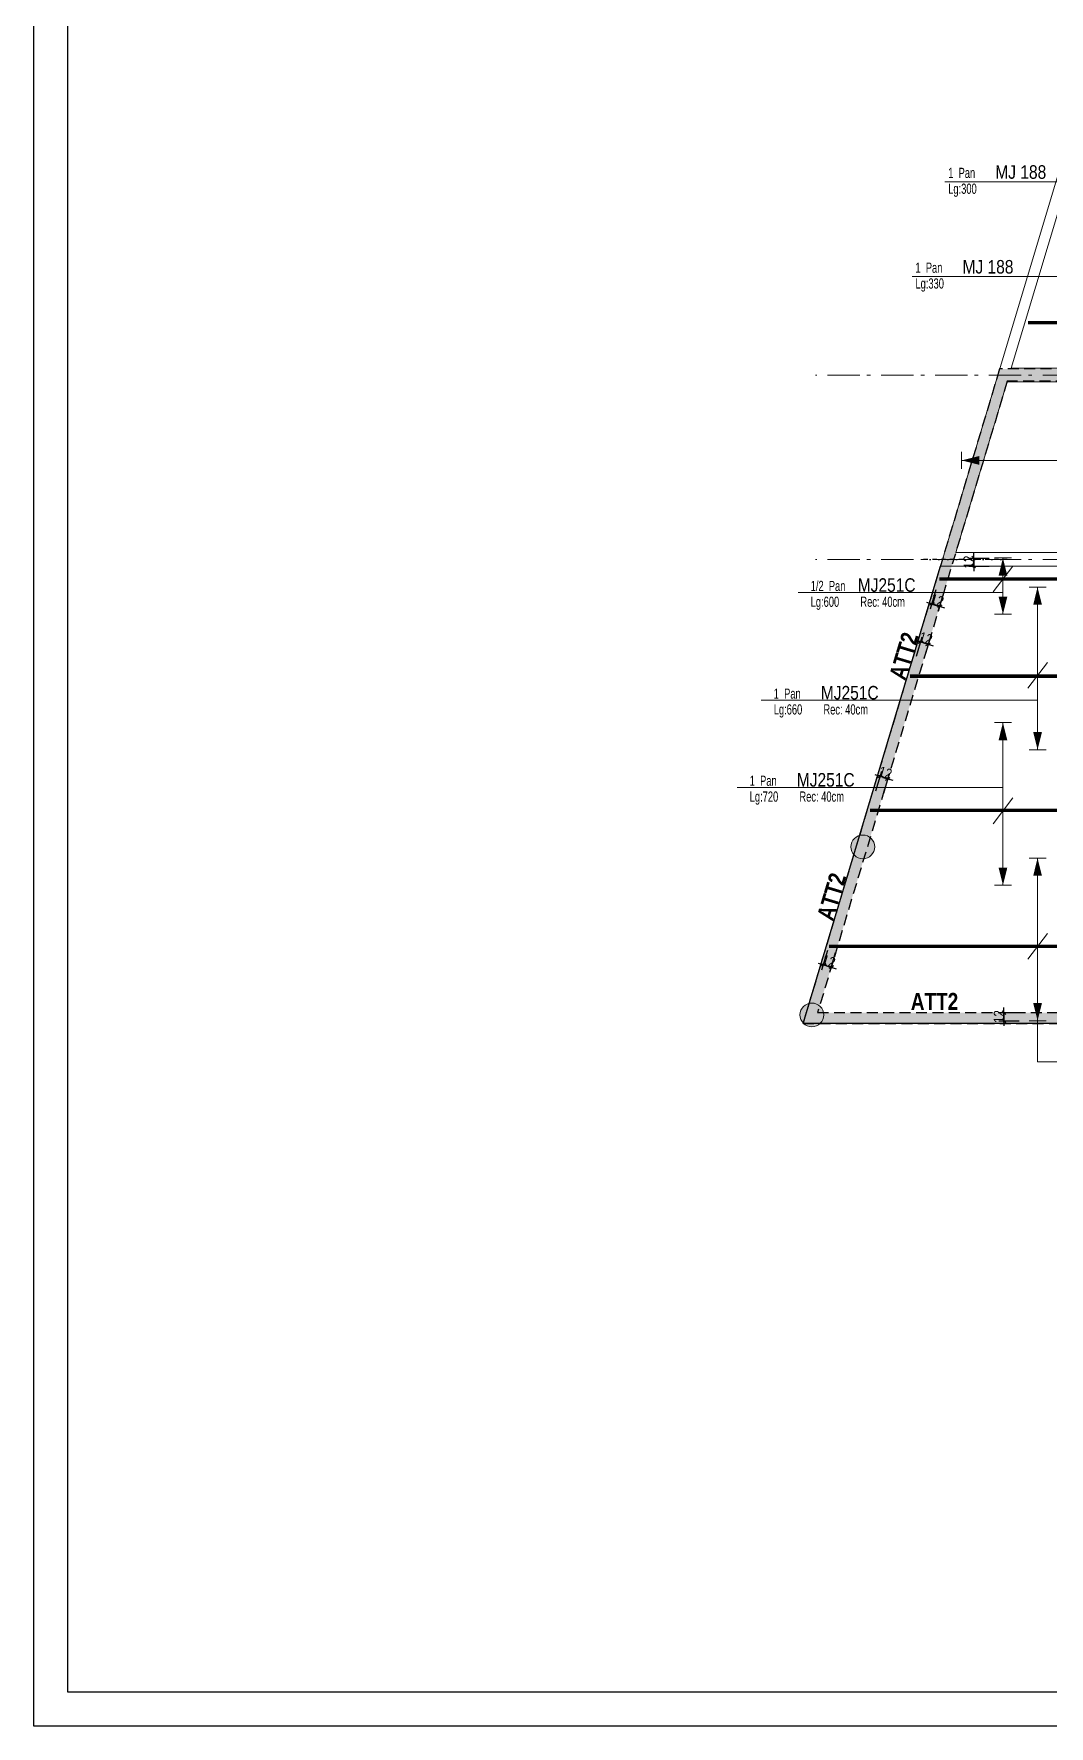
# Model space of a CAD drawing. Header units: centimetres. Extents: x 35662 to 42652, y -17547 to -13347.
# Drawn here: x 35662 to 37160, y -17547 to -15049 of the extents above; entities that cross this region are included whole.
import ezdxf
from ezdxf.enums import TextEntityAlignment as Align

# ---------------------------------------------------------------- set-up
doc = ezdxf.new("R2010")
doc.units = ezdxf.units.CM
doc.header["$LTSCALE"] = 25.4
doc.header["$PDMODE"] = 1
doc.header["$PDSIZE"] = -2
for name, pattern in [('CACHEX2', [19.05, 12.7, -6.35]), ('Style de ligne -6', [1.04164, 0.625, -0.20828, 0.06943, -0.13893]), ('TIRETPTX2', [50.8, 25.4, -12.7, 0, -12.7])]:
    doc.linetypes.add(name, pattern=pattern)
for name, color, linetype in [('01_ARMA_INF', 50, 'Continuous'), ('01_cote_gen', 4, 'Continuous'), ('01_linteaux', 2, 'Continuous'), ('01_murs_sup', 2, 'CACHEX2'), ('01_poch_poteaux', 250, 'Continuous'), ('01_texte', 230, 'Continuous'), ('AA_COTES', 2, 'Continuous')]:
    doc.layers.add(name, color=color, linetype=linetype)
doc.layers.add('01_murs_coup', color=5, linetype='Continuous', lineweight=60)
doc.layers.add('B Général', color=7, linetype='Continuous', lineweight=5)
doc.styles.add('PATIO', font='ARIALN.TTF')
doc.styles.add('STYLE2', font='ARIALN.TTF')
doc.styles.add('Titre', font='ariblk.ttf')
doc.dimstyles.new('JB50', dxfattribs={"dimscale": 0.1, "dimtxt": 150, "dimasz": 15, "dimexe": 0.1, "dimexo": 0.1, "dimgap": 0.09, "dimtad": 1, "dimdec": 1, "dimdsep": 46, "dimtxsty": 'STYLE2', "dimblk1": 'BOND_G', "dimblk2": 'BOND_D', "dimsah": 1, "dimcen": 1.5, "dimdle": 0.01, "dimse1": 1, "dimse2": 1, "dimclrd": 4, "dimclre": 2, "dimclrt": 6, "dimazin": 2, "dimtfac": 2.333333, "dimtdec": 1, "dimtix": 1, "dimtmove": 2, "dimatfit": 3, "dimldrblk": 'BOND_G', "dimfxl": 1, "dimtolj": 1, "dimtzin": 0, "dimarcsym": 0})

# ---------------------------------------------------------------- blocks, each defined once
blk = doc.blocks.new('BOND_G')
at = {"layer": 'AA_COTES', "color": 0}
for p, q in [((5, 0), (-5, 0)), ((1.8, 1.8), (-1.8, -1.8)), ((0, -5), (0, 15))]:
    blk.add_line(p, q, dxfattribs=at)
blk = doc.blocks.new('BOND_D')
at = {"layer": 'AA_COTES', "color": 0}
for p, q in [((5, 0), (-5, 0)), ((-1.8, -1.8), (1.8, 1.8)), ((0, 5), (0, -15))]:
    blk.add_line(p, q, dxfattribs=at)
blk = doc.blocks.new('*D64')
at = {"color": 4, "lineweight": -2, "transparency": 16777216}
for p, q in [((36825.1, -16422.8), (36823.7, -16422.3)), ((36826.6, -16423.2), (36838.1, -16426.6)), ((36839.5, -16427.1), (36840.9, -16427.5))]:
    blk.add_line(p, q, dxfattribs=at)
at = {"layer": 'Defpoints', "color": 0, "transparency": 16777216}
for p in [(36834.7, -16396), (36846.2, -16399.4), (36838.1, -16426.6)]:
    blk.add_point(p, dxfattribs=at)
at = {"color": 4, "lineweight": -2, "transparency": 16777216, "xscale": 1.5, "yscale": 1.5, "zscale": 1.5}
for name, p, rotation in [('BOND_G', (36826.6, -16423.2), 343.291350846274), ('BOND_D', (36838.1, -16426.6), 163.291350846274)]:
    blk.add_blockref(name, p, dxfattribs=dict(at, rotation=rotation))
at = {"color": 6, "transparency": 16777216, "insert": (36834.5, -16417.7), "char_height": 15, "attachment_point": 5, "rotation": 343.2914, "style": 'STYLE2'}
blk.add_mtext('\\A1;12', dxfattribs=at)
blk = doc.blocks.new('*D66')
at = {"color": 4, "lineweight": -2, "transparency": 16777216}
for p, q in [((37092.9, -16492), (37092.9, -16490.5)), ((37092.9, -16493.5), (37092.9, -16505.5)), ((37092.9, -16507), (37092.9, -16508.5))]:
    blk.add_line(p, q, dxfattribs=at)
at = {"layer": 'Defpoints', "color": 0, "transparency": 16777216}
for p in [(37092.9, -16505.5), (37119.6, -16493.5), (37142.5, -16505.5)]:
    blk.add_point(p, dxfattribs=at)
at = {"color": 4, "lineweight": -2, "transparency": 16777216, "xscale": 1.5, "yscale": 1.5, "zscale": 1.5}
for name, p, rotation in [('BOND_G', (37092.9, -16493.5), 270), ('BOND_D', (37092.9, -16505.5), 90)]:
    blk.add_blockref(name, p, dxfattribs=dict(at, rotation=rotation))
at = {"color": 6, "transparency": 16777216, "insert": (37085.4, -16499.5), "char_height": 15, "attachment_point": 5, "rotation": 90, "style": 'STYLE2'}
blk.add_mtext('\\A1;12', dxfattribs=at)
blk = doc.blocks.new('*D67')
at = {"color": 4, "lineweight": -2, "transparency": 16777216}
for p, q in [((36908.6, -16144.6), (36907.2, -16144.2)), ((36921.6, -16148.5), (36910.1, -16145)), ((36923, -16148.9), (36924.4, -16149.3))]:
    blk.add_line(p, q, dxfattribs=at)
at = {"layer": 'Defpoints', "color": 0, "transparency": 16777216}
for p in [(36910.1, -16145), (36888.6, -16216.5), (36900.1, -16220)]:
    blk.add_point(p, dxfattribs=at)
at = {"color": 4, "lineweight": -2, "transparency": 16777216, "xscale": 1.5, "yscale": 1.5, "zscale": 1.5}
for name, p, rotation in [('BOND_D', (36910.1, -16145), 343.291350846274), ('BOND_G', (36921.6, -16148.5), 163.291350846274)]:
    blk.add_blockref(name, p, dxfattribs=dict(at, rotation=rotation))
at = {"color": 6, "transparency": 16777216, "insert": (36918, -16139.5), "char_height": 15, "attachment_point": 5, "rotation": 343.2914, "style": 'STYLE2'}
blk.add_mtext('\\A1;12', dxfattribs=at)
blk = doc.blocks.new('*D68')
at = {"color": 4, "lineweight": -2, "transparency": 16777216}
for p, q in [((36968.2, -15946.1), (36966.8, -15945.6)), ((36981.2, -15949.9), (36969.7, -15946.5)), ((36982.6, -15950.4), (36984, -15950.8))]:
    blk.add_line(p, q, dxfattribs=at)
at = {"layer": 'Defpoints', "color": 0, "transparency": 16777216}
for p in [(36969.7, -15946.5), (36963.4, -15967.5), (36974.8, -15971)]:
    blk.add_point(p, dxfattribs=at)
at = {"color": 4, "lineweight": -2, "transparency": 16777216, "xscale": 1.5, "yscale": 1.5, "zscale": 1.5}
for name, p, rotation in [('BOND_D', (36969.7, -15946.5), 343.291350846264), ('BOND_G', (36981.2, -15949.9), 163.291350846264)]:
    blk.add_blockref(name, p, dxfattribs=dict(at, rotation=rotation))
at = {"color": 6, "transparency": 16777216, "insert": (36977.6, -15941), "char_height": 15, "attachment_point": 5, "rotation": 343.2914, "style": 'STYLE2'}
blk.add_mtext('\\A1;12', dxfattribs=at)
blk = doc.blocks.new('*D72')
at = {"color": 4, "lineweight": -2, "transparency": 16777216}
for p, q in [((36985, -15890.1), (36983.6, -15889.6)), ((36986.5, -15890.5), (36998, -15894)), ((36999.4, -15894.4), (37000.8, -15894.8))]:
    blk.add_line(p, q, dxfattribs=at)
at = {"layer": 'Defpoints', "color": 0, "transparency": 16777216}
for p in [(36989.8, -15879.3), (37001.3, -15882.7), (36998, -15894)]:
    blk.add_point(p, dxfattribs=at)
at = {"color": 4, "lineweight": -2, "transparency": 16777216, "xscale": 1.5, "yscale": 1.5, "zscale": 1.5}
for name, p, rotation in [('BOND_G', (36986.5, -15890.5), 343.291350846274), ('BOND_D', (36998, -15894), 163.291350846274)]:
    blk.add_blockref(name, p, dxfattribs=dict(at, rotation=rotation))
at = {"color": 6, "transparency": 16777216, "insert": (36994.4, -15885), "char_height": 15, "attachment_point": 5, "rotation": 343.2914, "style": 'STYLE2'}
blk.add_mtext('\\A1;12', dxfattribs=at)
blk = doc.blocks.new('*D73')
at = {"color": 4, "lineweight": -2, "transparency": 16777216}
for p, q in [((37048.4, -15821.1), (37048.4, -15819.6)), ((37048.4, -15822.6), (37048.4, -15834.6)), ((37048.4, -15836.1), (37048.4, -15837.6))]:
    blk.add_line(p, q, dxfattribs=at)
at = {"layer": 'Defpoints', "color": 0, "transparency": 16777216}
for p in [(37048.4, -15834.6), (37051.1, -15822.6), (37056.1, -15834.6)]:
    blk.add_point(p, dxfattribs=at)
at = {"color": 4, "lineweight": -2, "transparency": 16777216, "xscale": 1.5, "yscale": 1.5, "zscale": 1.5}
for name, p, rotation in [('BOND_G', (37048.4, -15822.6), 270), ('BOND_D', (37048.4, -15834.6), 90)]:
    blk.add_blockref(name, p, dxfattribs=dict(at, rotation=rotation))
at = {"color": 6, "transparency": 16777216, "insert": (37040.8, -15828.6), "char_height": 15, "attachment_point": 5, "rotation": 90, "style": 'STYLE2'}
blk.add_mtext('\\A1;12', dxfattribs=at)

msp = doc.modelspace()

# ---------------------------------------------------------------- hatches: boundary and pattern name
at = {"layer": '01_murs_sup'}
h = msp.add_hatch(dxfattribs=at)
h.set_pattern_fill('DASH', color=256, scale=2.5, angle=135)
h.set_pattern_definition([(135, (-1376.8596, -4351.756), (-11.2253202, 9e-16), [7.9375, -7.9375])])
h.paths.add_polyline_path([(38139.48, -15413.56), (38121.48, -15413.56), (38121.48, -15695.56), (37808.44, -15695.56), (37808.44, -15543.56), (37469.44, -15543.56), (37469.44, -15417.54), (37453.44, -15417.54), (37453.44, -15543.56), (37086.44, -15543.56), (36796.47, -16509.54), (37587.44, -16509.54), (37587.44, -16249.54), (37776.48, -16249.54), (37776.48, -16233.54), (37571.44, -16233.54), (37571.44, -16493.54), (36817.98, -16493.54), (37097.74, -15561.56), (37790.44, -15561.56), (37790.44, -15713.56), (38121.48, -15713.56), (38121.48, -15718.56), (38139.48, -15718.56)])
at = {"layer": '01_poch_poteaux'}
h = msp.add_hatch(color=256, dxfattribs=at)
h.dxf.hatch_style = 1
h.paths.add_polyline_path([(36867.18, -16249.02, 1), (36902.18, -16249.02, 1)])
h = msp.add_hatch(color=256, dxfattribs=at)
h.dxf.hatch_style = 1
h.paths.add_polyline_path([(36791.97, -16497.04, 1), (36826.97, -16497.04, 1)])

# ---------------------------------------------------------------- linework, layer by layer
at = {"layer": '01_ARMA_INF', "linetype": 'Continuous', "lineweight": 0, "const_width": 5, "flags": 128}
for points in [[(37128.38, -15475.16), (37448.44, -15474.99)], [(36997.52, -15853.69), (37583.44, -15853.53)], [(36954.49, -15997.03), (37583.44, -15996.86)], [(36895.05, -16195.05), (37583.44, -16194.86)], [(36834.74, -16395.95), (37583.44, -16395.74)]]:
    msp.add_lwpolyline(points, dxfattribs=at)
at = {"layer": '01_cote_gen'}
for p, q in [((35661.79, -17546.82), (35661.79, -13346.82)), ((41601.79, -17546.82), (35661.79, -17546.82))]:
    msp.add_line(p, q, dxfattribs=at)
at = {"layer": '01_linteaux'}
for p, q in [((36796.47, -16509.54), (36999.09, -15834.56)), ((37199.24, -16509.54), (36796.47, -16509.54))]:
    msp.add_line(p, q, dxfattribs=at)
at = {"layer": '01_linteaux', "linetype": 'TIRETPTX2', "ltscale": 0.01}
msp.add_line((37097.75, -15824.56), (36971.43, -15824.56), dxfattribs=at)
at = {"layer": '01_murs_coup', "linetype": 'Continuous', "lineweight": 18}
for p, q in [((36999.08, -15834.56), (37222.31, -15090.92)), ((37103.44, -15542.56), (37233.01, -15110.92)), ((37103.44, -15542.56), (37813.43, -15542.56)), ((37097.44, -15562.56), (37021.79, -15814.56)), ((37097.44, -15562.56), (37790.43, -15562.56)), ((36999.08, -15834.56), (37171.41, -15834.56)), ((37021.79, -15814.56), (37171.41, -15814.56))]:
    msp.add_line(p, q, dxfattribs=at)
for centre in [(36884.68, -16249.02), (36809.47, -16497.04)]:
    msp.add_circle(centre, 17.5, dxfattribs=at)
at = {"layer": '01_murs_sup', "ltscale": 0.05}
for p, q in [((37086.44, -15543.56), (36796.47, -16509.54)), ((37097.74, -15561.56), (36817.98, -16493.54)), ((37453.44, -15543.56), (37086.44, -15543.56)), ((37790.44, -15561.56), (37097.74, -15561.56)), ((36796.47, -16509.54), (37587.44, -16509.54)), ((36817.98, -16493.54), (37571.44, -16493.54))]:
    msp.add_line(p, q, dxfattribs=at)
at = {"layer": '01_texte'}
for p, q in [((35711.79, -17496.82), (35711.79, -13392.7)), ((41601.79, -17496.82), (35711.79, -17496.82))]:
    msp.add_line(p, q, dxfattribs=at)
at = {"layer": '01_texte', "linetype": 'Continuous', "lineweight": 0}
for p, q in [((37260.06, -15267.18), (37005.62, -15267.18)), ((37295.75, -15407.08), (36957.26, -15407.08)), ((37030.37, -15666.07), (37030.37, -15691.03)), ((37030.37, -15678.55), (37786.95, -15678.26)), ((37031.63, -15678.55), (37786.95, -15678.26)), ((37077, -15872.58), (37106.01, -15834.51)), ((37078.92, -15822.56), (37103.88, -15822.56)), ((37091.4, -15905.54), (37091.4, -15822.56)), ((36789.31, -15873.72), (37091.4, -15873.72)), ((37130, -15865.54), (37154.96, -15865.54)), ((37142.48, -16105.54), (37142.48, -15865.54)), ((37078.92, -15905.54), (37103.88, -15905.54)), ((37128.07, -16014.9), (37157.08, -15976.83)), ((36734.82, -16032.62), (37142.48, -16032.62)), ((37078.92, -16065.54), (37103.88, -16065.54)), ((37091.4, -16305.54), (37091.4, -16065.54)), ((37130, -16105.54), (37154.96, -16105.54)), ((36699.39, -16161.26), (37091.4, -16161.26)), ((37076.99, -16214.9), (37106, -16176.83)), ((37130, -16265.54), (37154.96, -16265.54)), ((37142.48, -16505.54), (37142.48, -16265.54)), ((37078.92, -16305.54), (37103.88, -16305.54)), ((37128.07, -16414.9), (37157.08, -16376.83)), ((37130, -16505.54), (37154.96, -16505.54)), ((37142.48, -16505.54), (37142.48, -16566.02)), ((37142.48, -16566.02), (37326.8, -16566.02))]:
    msp.add_line(p, q, dxfattribs=at)
for points in [[(37030.37, -15678.55), (37056.46, -15672.09), (37056.46, -15678.55)], [(37030.37, -15678.55), (37056.46, -15685.01), (37056.46, -15678.55)], [(37091.4, -15822.56), (37084.94, -15848.65), (37091.4, -15848.65)], [(37091.4, -15822.56), (37097.86, -15848.65), (37091.4, -15848.65)], [(37091.4, -15905.54), (37084.94, -15879.45), (37091.4, -15879.45)], [(37091.4, -15905.54), (37097.86, -15879.45), (37091.4, -15879.45)], [(37142.48, -15865.54), (37136.02, -15891.64), (37142.48, -15891.64)], [(37142.48, -15865.54), (37148.94, -15891.64), (37142.48, -15891.64)], [(37091.4, -16065.54), (37084.94, -16091.64), (37091.4, -16091.64)], [(37091.4, -16065.54), (37097.86, -16091.64), (37091.4, -16091.64)], [(37142.48, -16105.54), (37136.02, -16079.45), (37142.48, -16079.45)], [(37142.48, -16105.54), (37148.94, -16079.45), (37142.48, -16079.45)], [(37091.4, -16305.54), (37084.94, -16279.45), (37091.4, -16279.45)], [(37091.4, -16305.54), (37097.86, -16279.45), (37091.4, -16279.45)], [(37142.48, -16265.54), (37136.02, -16291.64), (37142.48, -16291.64)], [(37142.48, -16265.54), (37148.94, -16291.64), (37142.48, -16291.64)], [(37142.48, -16505.54), (37136.02, -16479.45), (37142.48, -16479.45)], [(37142.48, -16505.54), (37148.94, -16479.45), (37142.48, -16479.45)]]:
    msp.add_solid(points, dxfattribs=at)
at = {"layer": 'B Général', "color": 1, "linetype": 'Style de ligne -6', "lineweight": 13, "ltscale": 3, "true_color": 0xff0000}
for p, q in [((41563.19, -15552.56), (36815.03, -15552.56)), ((41563.19, -15824.56), (36815.03, -15824.56))]:
    msp.add_line(p, q, dxfattribs=at)

# ---------------------------------------------------------------- texts
at = {"layer": '01_texte', "ltscale": 5, "style": 'PATIO', "width": 0.8}
for s, p in [('1  Pan', (37010.67, -15261.64)), ('Lg:300', (37010.67, -15284.98)), ('1  Pan', (36962.31, -15401.54)), ('Lg:330', (36962.31, -15424.88)), ('1/2  Pan', (36807.77, -15871.31)), ('Lg:600', (36807.77, -15894.64)), ('Rec: 40cm', (36881.1, -15894.64)), ('1  Pan', (36753.29, -16030.21)), ('Lg:660', (36753.29, -16053.55)), ('Rec: 40cm', (36826.62, -16053.55)), ('1  Pan', (36717.85, -16158.85)), ('Lg:720', (36717.85, -16182.19)), ('Rec: 40cm', (36791.19, -16182.19))]:
    msp.add_text(s, height=15, dxfattribs=at).set_placement(p)
at = {"layer": '01_texte', "ltscale": 5, "style": 'PATIO'}
for s, p in [('MJ 188', (37080.11, -15262.85)), ('MJ 188', (37031.75, -15402.75)), ('MJ251C', (36877.21, -15872.52)), ('MJ251C', (36822.73, -16031.42)), ('MJ251C', (36787.3, -16160.06))]:
    msp.add_text(s, height=20, dxfattribs=at).set_placement(p)
at = {"layer": '01_texte', "style": 'Titre', "width": 0.7}
for p in [(36964.27, -15972.97), (36857.66, -16328.14)]:
    msp.add_text('ATT2', height=25, rotation=73.29135, dxfattribs=at).set_placement(p, align=Align.BOTTOM_CENTER)
msp.add_text('ATT2 ', height=25, dxfattribs=at).set_placement((36994.33, -16497.05), align=Align.BOTTOM_CENTER)

# ---------------------------------------------------------------- dimensions: what is measured, and where the dimension line sits
for base, p1, p2, picture, middle in [((37048.37, -15834.56), (37051.14, -15822.56), (37056.06, -15834.56), '*D73', (37040.83, -15828.56)), ((37092.92, -16505.54), (37119.61, -16493.54), (37142.48, -16505.54), '*D66', (37085.38, -16499.54))]:
    dim = msp.add_linear_dim(base=base, p1=p1, p2=p2, angle=90, dimstyle='JB50')
    dim.commit()
    dim.dimension.update_dxf_attribs({"geometry": picture, "text_midpoint": middle})
for p1, p2, distance, picture, middle in [((36989.84, -15879.28), (37001.33, -15882.73), -11.73, '*D72', (36994.38, -15885.01)), ((36974.85, -15970.95), (36963.36, -15967.5), -21.93, '*D68', (36977.58, -15941)), ((36900.1, -16219.96), (36888.61, -16216.51), -74.65, '*D67', (36917.98, -16139.52)), ((36834.74, -16395.95), (36846.24, -16399.4), -28.44, '*D64', (36834.48, -16417.7))]:
    dim = msp.add_aligned_dim(p1=p1, p2=p2, distance=distance, dimstyle='JB50')
    dim.commit()
    dim.dimension.update_dxf_attribs({"geometry": picture, "text_midpoint": middle})

doc.saveas('drawing.dxf')
